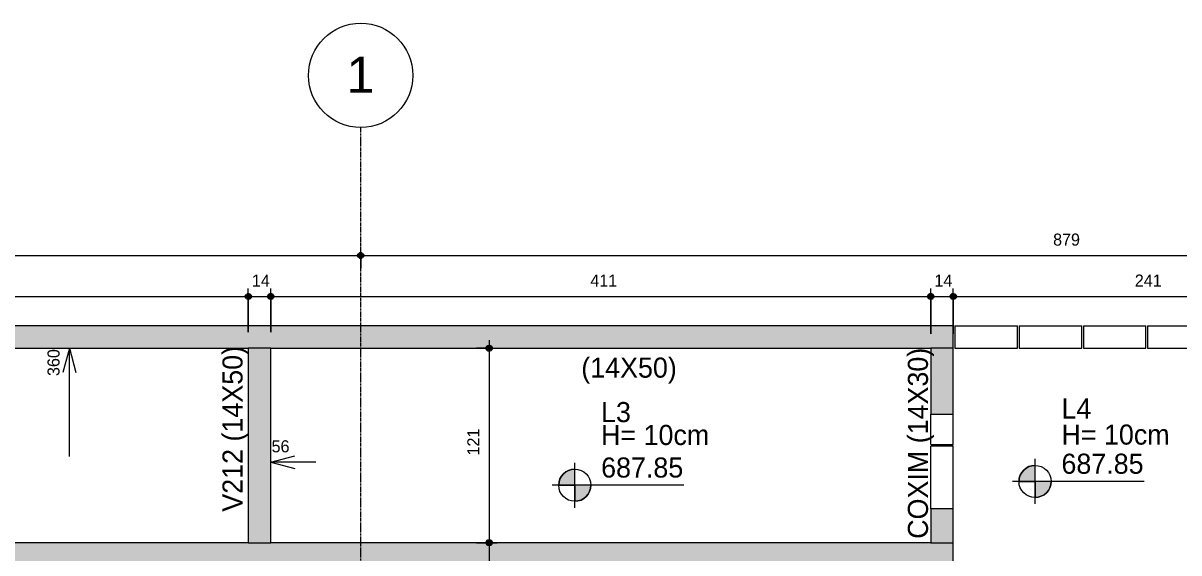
# Model space of a CAD drawing. Header units: centimetres. Extents: x 170 to 15941, y -2277 to 8860.
# Drawn here: x 6415 to 7135, y 663 to 993 of the extents above; entities that cross this region are included whole.
import ezdxf

# ---------------------------------------------------------------- set-up
doc = ezdxf.new("R2010")
doc.units = ezdxf.units.CM
doc.linetypes.add('Linha de eixo', pattern=[2.2225, 1.27, -0.3175, 0.3175, -0.3175])
for name, color, linetype, lineweight, true_color in [('A-ANNO-DIMS-1', 1, 'Continuous', 9, 0xff0000), ('A-DETL-GENF-1', 8, 'Continuous', 9, 0x808080), ('A-DETL-GENF-2', 9, 'Continuous', 9, 0xc0c0c0), ('A-DETL-GENF-3', 251, 'Continuous', 9, 0x515151)]:
    doc.layers.add(name, color=color, linetype=linetype, lineweight=lineweight, true_color=true_color)
for name, color, linetype, lineweight in [('A-ANNO-DIMS-50', 7, 'Continuous', 9), ('A-DETL-THIN', 7, 'Continuous', 9), ('G-ANNO-TEXT', 7, 'Continuous', 9), ('S-BEAM', 7, 'Continuous', 9), ('S-BEAM-1', 7, 'Continuous', 13), ('S-GRID-1', 7, 'Linha de eixo', 9), ('S-GRID-IDEN', 7, 'Continuous', 9)]:
    doc.layers.add(name, color=color, linetype=linetype, lineweight=lineweight)
doc.styles.add('Arial', font='arial.ttf', dxfattribs={"height": 22.5})
doc.styles.add('Bahnschrift_2', font='', dxfattribs={"height": 12.5})
doc.styles.add('Bahnschrift_7', font='', dxfattribs={"height": 7.5})
doc.styles.get('Bahnschrift_2').set_extended_font_data('Bahnschrift')
doc.styles.get('Bahnschrift_7').set_extended_font_data('Bahnschrift')
doc.dimstyles.new('COTA_ACUMULADA_1', dxfattribs={"dimscale": 30.48, "dimtxt": 8.33133, "dimasz": 0.049213, "dimexe": 0, "dimexo": 0.0625, "dimgap": 0.131234, "dimtad": 0, "dimjust": 2, "dimdec": 0, "dimzin": 0, "dimdsep": 46, "dimtxsty": 'Bahnschrift_7', "dimblk1": 'NONE', "dimblk2": 'OPEN30', "dimsah": 1, "dimcen": 0.09, "dimse1": 1, "dimsd1": 1, "dimazin": 0, "dimtfac": 1, "dimtdec": 4, "dimtix": 1, "dimtmove": 2, "dimatfit": 3, "dimfxl": 0, "dimfxlon": 1, "dimtvp": 1, "dimtolj": 1, "dimtzin": 0, "dimarcsym": 2})
doc.dimstyles.new('COTA_LINEAR', dxfattribs={"dimscale": 30.48, "dimtxt": 8.33133, "dimasz": 0.393701, "dimexe": 0.164042, "dimexo": 0.328084, "dimgap": 0.131234, "dimtad": 1, "dimdec": 0, "dimzin": 0, "dimdsep": 46, "dimtxsty": 'Bahnschrift_7', "dimblk1": 'DOTSMALL', "dimblk2": 'DOTSMALL', "dimsah": 1, "dimcen": 0.09, "dimdle": 0.164042, "dimazin": 0, "dimtfac": 1, "dimtdec": 4, "dimtix": 1, "dimtmove": 0, "dimatfit": 3, "dimfxl": 1, "dimtvp": 1, "dimtolj": 1, "dimtzin": 0, "dimarcsym": 2})

# ---------------------------------------------------------------- blocks, each defined once
blk = doc.blocks.new('LEONE - BLOCO CANALETA 14X39X2 - LEONE - BLOCO CANALETA 14X39X19-V10-FORMA DA COBERTURA')
at = {"layer": 'S-BEAM-1'}
for p, q in [((-19.5, 7), (-0.5, 7)), ((-19.5, 7), (-19.5, -7)), ((-19.5, -7), (-0.5, -7))]:
    blk.add_line(p, q, dxfattribs=at)
blk = doc.blocks.new('LEONE - BLOCO CANALETA 14X39X2 - LEONE - BLOCO CANALETA 14X39X19-V3-FORMA DA COBERTURA')
at = {"layer": 'S-BEAM-1'}
for p, q in [((-19.5, 7), (19.5, 7)), ((19.5, -7), (19.5, 7)), ((-19.5, -7), (19.5, -7))]:
    blk.add_line(p, q, dxfattribs=at)
blk = doc.blocks.new('LEONE - BLOCO CANALETA 14X39X2 - LEONE - BLOCO CANALETA 14X39X19-2679375-FORMA DA COBERTURA')
at = {"layer": 'S-BEAM-1'}
for p, q in [((-19.5, 7), (19.5, 7)), ((-19.5, 7), (-19.5, -7)), ((19.5, -7), (19.5, 7)), ((-19.5, -7), (19.5, -7))]:
    blk.add_line(p, q, dxfattribs=at)
blk = doc.blocks.new('Eixo - M_Cabeça da grade - Círculo-45800-FORMA DA COBERTURA')
at = {"layer": 'S-GRID-IDEN'}
blk.add_circle((0, 0), 0.65, dxfattribs=at)
blk = doc.blocks.new('DIMBLOCK4-FORMA DA COBERTURA')
at = {"layer": 'A-ANNO-DIMS-50', "lineweight": 35, "true_color": 0xff0000}
h = blk.add_hatch(color=1, dxfattribs=at)
edge = h.paths.add_edge_path()
edge.add_arc((6144.52, 822.48), 1.5, 0, 360)
h = blk.add_hatch(color=1, dxfattribs=at)
edge = h.paths.add_edge_path()
edge.add_arc((6555.52, 822.48), 1.5, 0, 360)
at = {"layer": 'A-ANNO-DIMS-50', "color": 1, "true_color": 0xff0000}
for p, q in [((6144.52, 799.24), (6144.52, 827.48)), ((6144.52, 822.48), (6555.52, 822.48)), ((6144.52, 822.48), (6144.52, 799.24)), ((6555.52, 800.24), (6555.52, 827.48)), ((6555.52, 822.48), (6555.52, 800.24))]:
    blk.add_line(p, q, dxfattribs=at)
at = {"layer": 'A-ANNO-DIMS-50', "color": 1, "lineweight": 35, "true_color": 0xff0000}
for centre in [(6144.52, 822.48), (6555.52, 822.48)]:
    blk.add_circle(centre, 1.5, dxfattribs=at)
at = {"layer": 'A-ANNO-DIMS-50', "color": 0, "insert": (6343.52, 836.13), "char_height": 7.5, "width": 15.6023, "attachment_point": 1, "line_spacing_factor": 1.009858, "style": 'Bahnschrift_7'}
blk.add_mtext('411', dxfattribs=at)
blk = doc.blocks.new('_DotSmall')
at = {"color": 0, "linetype": 'ByBlock', "const_width": 0.5}
blk.add_lwpolyline([(-0.0625, 0, 1), (0.0625, 0, 1)], format="xyb", close=True, dxfattribs=at)
blk = doc.blocks.new('DIMBLOCK5-FORMA DA COBERTURA')
at = {"layer": 'A-ANNO-DIMS-50', "lineweight": 35, "true_color": 0xff0000}
h = blk.add_hatch(color=1, dxfattribs=at)
edge = h.paths.add_edge_path()
edge.add_arc((6555.52, 822.48), 1.5, 0, 360)
h = blk.add_hatch(color=1, dxfattribs=at)
edge = h.paths.add_edge_path()
edge.add_arc((6569.52, 822.48), 1.5, 0, 360)
at = {"layer": 'A-ANNO-DIMS-50', "color": 1, "true_color": 0xff0000}
for p, q in [((6555.52, 800.24), (6555.52, 827.48)), ((6555.52, 822.48), (6569.52, 822.48)), ((6555.52, 822.48), (6555.52, 800.24)), ((6569.52, 800.24), (6569.52, 827.48)), ((6569.52, 822.48), (6569.52, 800.24))]:
    blk.add_line(p, q, dxfattribs=at)
at = {"layer": 'A-ANNO-DIMS-50', "color": 1, "lineweight": 35, "true_color": 0xff0000}
for centre in [(6555.52, 822.48), (6569.52, 822.48)]:
    blk.add_circle(centre, 1.5, dxfattribs=at)
at = {"layer": 'A-ANNO-DIMS-50', "color": 0, "insert": (6557.79, 836.13), "char_height": 7.5, "width": 11.3609, "attachment_point": 1, "line_spacing_factor": 1.009858, "style": 'Bahnschrift_7'}
blk.add_mtext('14', dxfattribs=at)
blk = doc.blocks.new('DIMBLOCK6-FORMA DA COBERTURA')
at = {"layer": 'A-ANNO-DIMS-50', "lineweight": 35, "true_color": 0xff0000}
h = blk.add_hatch(color=1, dxfattribs=at)
edge = h.paths.add_edge_path()
edge.add_arc((6569.52, 822.48), 1.5, 0, 360)
h = blk.add_hatch(color=1, dxfattribs=at)
edge = h.paths.add_edge_path()
edge.add_arc((6980.52, 822.48), 1.5, 0, 360)
at = {"layer": 'A-ANNO-DIMS-50', "color": 1, "true_color": 0xff0000}
for p, q in [((6569.52, 800.24), (6569.52, 827.48)), ((6569.52, 822.48), (6980.52, 822.48)), ((6569.52, 822.48), (6569.52, 800.24)), ((6980.52, 799.24), (6980.52, 827.48)), ((6980.52, 822.48), (6980.52, 799.24))]:
    blk.add_line(p, q, dxfattribs=at)
at = {"layer": 'A-ANNO-DIMS-50', "color": 1, "lineweight": 35, "true_color": 0xff0000}
for centre in [(6569.52, 822.48), (6980.52, 822.48)]:
    blk.add_circle(centre, 1.5, dxfattribs=at)
at = {"layer": 'A-ANNO-DIMS-50', "color": 0, "insert": (6768.52, 836.13), "char_height": 7.5, "width": 15.6023, "attachment_point": 1, "line_spacing_factor": 1.009858, "style": 'Bahnschrift_7'}
blk.add_mtext('411', dxfattribs=at)
blk = doc.blocks.new('DIMBLOCK7-FORMA DA COBERTURA')
at = {"layer": 'A-ANNO-DIMS-50', "lineweight": 35, "true_color": 0xff0000}
h = blk.add_hatch(color=1, dxfattribs=at)
edge = h.paths.add_edge_path()
edge.add_arc((6980.52, 822.48), 1.5, 0, 360)
h = blk.add_hatch(color=1, dxfattribs=at)
edge = h.paths.add_edge_path()
edge.add_arc((6994.52, 822.48), 1.5, 0, 360)
at = {"layer": 'A-ANNO-DIMS-50', "color": 1, "true_color": 0xff0000}
for p, q in [((6980.52, 799.24), (6980.52, 827.48)), ((6980.52, 822.48), (6994.52, 822.48)), ((6980.52, 822.48), (6980.52, 799.24)), ((6994.52, 799.24), (6994.52, 827.48)), ((6994.52, 822.48), (6994.52, 799.24))]:
    blk.add_line(p, q, dxfattribs=at)
at = {"layer": 'A-ANNO-DIMS-50', "color": 1, "lineweight": 35, "true_color": 0xff0000}
for centre in [(6980.52, 822.48), (6994.52, 822.48)]:
    blk.add_circle(centre, 1.5, dxfattribs=at)
at = {"layer": 'A-ANNO-DIMS-50', "color": 0, "insert": (6982.79, 836.13), "char_height": 7.5, "width": 11.3609, "attachment_point": 1, "line_spacing_factor": 1.009858, "style": 'Bahnschrift_7'}
blk.add_mtext('14', dxfattribs=at)
blk = doc.blocks.new('DIMBLOCK8-FORMA DA COBERTURA')
at = {"layer": 'A-ANNO-DIMS-50', "lineweight": 35, "true_color": 0xff0000}
h = blk.add_hatch(color=1, dxfattribs=at)
edge = h.paths.add_edge_path()
edge.add_arc((6994.52, 822.48), 1.5, 0, 360)
h = blk.add_hatch(color=1, dxfattribs=at)
edge = h.paths.add_edge_path()
edge.add_arc((7235.52, 822.48), 1.5, 0, 360)
at = {"layer": 'A-ANNO-DIMS-50', "color": 1, "true_color": 0xff0000}
for p, q in [((6994.52, 799.24), (6994.52, 827.48)), ((6994.52, 822.48), (7235.52, 822.48)), ((6994.52, 822.48), (6994.52, 799.24)), ((7235.52, 799.24), (7235.52, 827.48)), ((7235.52, 822.48), (7235.52, 799.24))]:
    blk.add_line(p, q, dxfattribs=at)
at = {"layer": 'A-ANNO-DIMS-50', "color": 1, "lineweight": 35, "true_color": 0xff0000}
for centre in [(6994.52, 822.48), (7235.52, 822.48)]:
    blk.add_circle(centre, 1.5, dxfattribs=at)
at = {"layer": 'A-ANNO-DIMS-50', "color": 0, "insert": (7107.57, 836.13), "char_height": 7.5, "width": 17.8745, "attachment_point": 1, "line_spacing_factor": 1.009858, "style": 'Bahnschrift_7'}
blk.add_mtext('241', dxfattribs=at)
blk = doc.blocks.new('DIMBLOCK16-FORMA DA COBERTURA')
at = {"layer": 'A-ANNO-DIMS-50', "lineweight": 35, "true_color": 0xff0000}
h = blk.add_hatch(color=1, dxfattribs=at)
edge = h.paths.add_edge_path()
edge.add_arc((5800.52, 847.97), 1.5, 0, 360)
h = blk.add_hatch(color=1, dxfattribs=at)
edge = h.paths.add_edge_path()
edge.add_arc((6625.52, 847.97), 1.5, 0, 360)
at = {"layer": 'A-ANNO-DIMS-50', "color": 1, "true_color": 0xff0000}
for p, q in [((5800.52, 814.24), (5800.52, 852.97)), ((6625.52, 840.09), (6625.52, 852.97)), ((5795.52, 847.97), (6625.52, 847.97)), ((5800.52, 847.97), (5800.52, 814.24)), ((6625.52, 847.97), (6625.52, 840.09))]:
    blk.add_line(p, q, dxfattribs=at)
at = {"layer": 'A-ANNO-DIMS-50', "color": 1, "lineweight": 35, "true_color": 0xff0000}
for centre in [(5800.52, 847.97), (6625.52, 847.97)]:
    blk.add_circle(centre, 1.5, dxfattribs=at)
at = {"layer": 'A-ANNO-DIMS-50', "color": 0, "insert": (6204.5, 861.61), "char_height": 7.5, "width": 20.4496, "attachment_point": 1, "line_spacing_factor": 1.009858, "style": 'Bahnschrift_7'}
blk.add_mtext('825', dxfattribs=at)
blk = doc.blocks.new('DIMBLOCK17-FORMA DA COBERTURA')
at = {"layer": 'A-ANNO-DIMS-50', "lineweight": 35, "true_color": 0xff0000}
h = blk.add_hatch(color=1, dxfattribs=at)
edge = h.paths.add_edge_path()
edge.add_arc((6625.52, 847.97), 1.5, 0, 360)
h = blk.add_hatch(color=1, dxfattribs=at)
edge = h.paths.add_edge_path()
edge.add_arc((7504.52, 847.97), 1.5, 0, 360)
at = {"layer": 'A-ANNO-DIMS-50', "color": 1, "true_color": 0xff0000}
for p, q in [((6625.52, 840.09), (6625.52, 852.97)), ((7504.52, 840.09), (7504.52, 852.97)), ((6625.52, 847.97), (7504.52, 847.97)), ((6625.52, 847.97), (6625.52, 840.09)), ((7504.52, 847.97), (7504.52, 840.09))]:
    blk.add_line(p, q, dxfattribs=at)
at = {"layer": 'A-ANNO-DIMS-50', "color": 1, "lineweight": 35, "true_color": 0xff0000}
for centre in [(6625.52, 847.97), (7504.52, 847.97)]:
    blk.add_circle(centre, 1.5, dxfattribs=at)
at = {"layer": 'A-ANNO-DIMS-50', "color": 0, "insert": (7056.69, 861.61), "char_height": 7.5, "width": 19.9952, "attachment_point": 1, "line_spacing_factor": 1.009858, "style": 'Bahnschrift_7'}
blk.add_mtext('879', dxfattribs=at)
blk = doc.blocks.new('DIMBLOCK199-FORMA DA COBERTURA')
at = {"layer": 'A-ANNO-DIMS-50', "lineweight": 35, "true_color": 0xff0000}
h = blk.add_hatch(color=1, dxfattribs=at)
edge = h.paths.add_edge_path()
edge.add_arc((6705.53, 790.24), 1.5, 0, 360)
h = blk.add_hatch(color=1, dxfattribs=at)
edge = h.paths.add_edge_path()
edge.add_arc((6705.53, 669.24), 1.5, 0, 360)
at = {"layer": 'A-ANNO-DIMS-50', "color": 1, "true_color": 0xff0000}
for p, q in [((6705.53, 795.24), (6705.53, 669.24)), ((6697.65, 790.24), (6710.53, 790.24)), ((6705.53, 790.24), (6697.65, 790.24)), ((6697.65, 669.24), (6710.53, 669.24)), ((6705.53, 669.24), (6697.65, 669.24))]:
    blk.add_line(p, q, dxfattribs=at)
at = {"layer": 'A-ANNO-DIMS-50', "color": 1, "lineweight": 35, "true_color": 0xff0000}
for centre in [(6705.53, 790.24), (6705.53, 669.24)]:
    blk.add_circle(centre, 1.5, dxfattribs=at)
at = {"layer": 'A-ANNO-DIMS-50', "color": 0, "insert": (6691.89, 723.5), "char_height": 7.5, "width": 14.9964, "attachment_point": 1, "rotation": 90, "line_spacing_factor": 1.009858, "style": 'Bahnschrift_7'}
blk.add_mtext('121', dxfattribs=at)
blk = doc.blocks.new('DIMBLOCK200-FORMA DA COBERTURA')
at = {"layer": 'A-ANNO-DIMS-50', "lineweight": 35, "true_color": 0xff0000}
h = blk.add_hatch(color=1, dxfattribs=at)
edge = h.paths.add_edge_path()
edge.add_arc((6705.53, 669.24), 1.5, 0, 360)
h = blk.add_hatch(color=1, dxfattribs=at)
edge = h.paths.add_edge_path()
edge.add_arc((6705.53, 604.71), 1.5, 0, 360)
at = {"layer": 'A-ANNO-DIMS-50', "color": 1, "true_color": 0xff0000}
for p, q in [((6697.65, 669.24), (6710.53, 669.24)), ((6705.53, 669.24), (6697.65, 669.24)), ((6705.53, 669.24), (6705.53, 604.71)), ((6600.02, 604.71), (6710.53, 604.71)), ((6705.53, 604.71), (6600.02, 604.71))]:
    blk.add_line(p, q, dxfattribs=at)
at = {"layer": 'A-ANNO-DIMS-50', "color": 1, "lineweight": 35, "true_color": 0xff0000}
for centre in [(6705.53, 669.24), (6705.53, 604.71)]:
    blk.add_circle(centre, 1.5, dxfattribs=at)
at = {"layer": 'A-ANNO-DIMS-50', "color": 0, "insert": (6691.89, 631.42), "char_height": 7.5, "width": 13.3301, "attachment_point": 1, "rotation": 90, "line_spacing_factor": 1.009858, "style": 'Bahnschrift_7'}
blk.add_mtext('65', dxfattribs=at)
blk = doc.blocks.new('DIMBLOCK288-FORMA DA COBERTURA')
at = {"layer": 'A-ANNO-DIMS-50', "color": 1, "true_color": 0xff0000}
for p, q in [((6569.52, 719.32), (6584.52, 723.34)), ((6569.52, 719.32), (6584.52, 715.3)), ((6597.52, 719.32), (6569.52, 719.32)), ((6569.52, 719.32), (6569.52, 719.32)), ((6569.52, 719.32), (6569.52, 719.32))]:
    blk.add_line(p, q, dxfattribs=at)
at = {"layer": 'A-ANNO-DIMS-50', "color": 0, "insert": (6570.02, 732.96), "char_height": 7.5, "width": 13.3301, "attachment_point": 1, "line_spacing_factor": 1.009858, "style": 'Bahnschrift_7'}
blk.add_mtext('56', dxfattribs=at)
blk = doc.blocks.new('_None')
blk = doc.blocks.new('_Open30')
at = {"color": 0, "linetype": 'ByBlock', "lineweight": -2}
for p, q in [((-1, 0.27), (0, 0)), ((0, 0), (-1, -0.27)), ((0, 0), (-1, 0))]:
    blk.add_line(p, q, dxfattribs=at)
blk = doc.blocks.new('DIMBLOCK289-FORMA DA COBERTURA')
at = {"layer": 'A-ANNO-DIMS-50', "color": 1, "true_color": 0xff0000}
for p, q in [((6144.52, 719.32), (6159.52, 723.34)), ((6144.52, 719.32), (6159.52, 715.3)), ((6194.52, 719.32), (6144.52, 719.32)), ((6144.52, 719.32), (6144.52, 719.32)), ((6144.52, 719.32), (6144.52, 719.32))]:
    blk.add_line(p, q, dxfattribs=at)
at = {"layer": 'A-ANNO-DIMS-50', "color": 0, "insert": (6145.02, 732.96), "char_height": 7.5, "width": 18.4804, "attachment_point": 1, "line_spacing_factor": 1.009858, "style": 'Bahnschrift_7'}
blk.add_mtext('481', dxfattribs=at)
blk = doc.blocks.new('DIMBLOCK290-FORMA DA COBERTURA')
at = {"layer": 'A-ANNO-DIMS-50', "color": 1, "true_color": 0xff0000}
for p, q in [((5814.52, 719.32), (5829.52, 723.34)), ((5814.52, 719.32), (5829.52, 715.3)), ((5860.23, 719.32), (5814.52, 719.32)), ((5814.52, 719.32), (5814.52, 719.32)), ((5814.52, 719.32), (5814.52, 719.32))]:
    blk.add_line(p, q, dxfattribs=at)
at = {"layer": 'A-ANNO-DIMS-50', "color": 0, "insert": (5815.02, 732.96), "char_height": 7.5, "width": 15.6023, "attachment_point": 1, "line_spacing_factor": 1.009858, "style": 'Bahnschrift_7'}
blk.add_mtext('811', dxfattribs=at)
blk = doc.blocks.new('DIMBLOCK338-FORMA DA COBERTURA')
at = {"layer": 'A-ANNO-DIMS-50', "color": 1, "true_color": 0xff0000}
for p, q in [((6444.14, 790.24), (6440.12, 775.24)), ((6444.14, 790.24), (6448.15, 775.24)), ((6444.14, 722.81), (6444.14, 790.24)), ((6444.14, 790.24), (6444.14, 790.24)), ((6444.14, 790.24), (6444.14, 790.24))]:
    blk.add_line(p, q, dxfattribs=at)
at = {"layer": 'A-ANNO-DIMS-50', "color": 0, "insert": (6430.49, 772.95), "char_height": 7.5, "width": 20.1467, "attachment_point": 1, "rotation": 90, "line_spacing_factor": 1.009858, "style": 'Bahnschrift_7'}
blk.add_mtext('360', dxfattribs=at)

msp = doc.modelspace()

# ---------------------------------------------------------------- hatches: boundary and pattern name
at = {"layer": 'A-DETL-GENF-1'}
h = msp.add_hatch(color=256, dxfattribs=at)
h.paths.add_polyline_path([(7806.91, -509.76), (7999.52, -509.76), (7999.52, -495.76), (7560.52, -495.76), (7560.52, -509.76), (7574.52, -509.76)])
h.paths.add_polyline_path([(6130.52, -509.76), (6984.52, -509.76), (6984.52, -495.76), (6130.52, -495.76)])
h.paths.add_polyline_path([(6970.52, -374.76), (6984.52, -374.76), (6984.52, -360.76), (6130.52, -360.76), (6130.52, -374.76), (6569.52, -374.76)])
h.paths.add_polyline_path([(7806.91, -374.76), (7999.52, -374.76), (7999.52, -360.76), (7560.52, -360.76), (7560.52, -374.76), (7574.52, -374.76)])
h.paths.add_polyline_path([(7574.52, -295.76), (7574.52, -281.76), (7225.52, -281.76), (7225.52, -295.76), (7560.52, -295.76)])
h.paths.add_polyline_path([(7574.52, 25.24), (7574.52, 39.24), (7365.52, 39.24), (7365.52, 25.24), (7370.52, 25.24)])
h.paths.add_polyline_path([(7560.52, 655.24), (7999.52, 655.24), (7999.52, 669.24), (7560.52, 669.24)])
h.paths.add_polyline_path([(6144.52, 655.24), (6994.52, 655.24), (6994.52, 669.24), (6130.52, 669.24), (6130.52, 655.24)])
h.paths.add_polyline_path([(7985.52, 790.24), (7999.52, 790.24), (7999.52, 804.24), (7560.52, 804.24), (7560.52, 790.24), (7806.91, 790.24)])
h.paths.add_polyline_path([(6130.52, 790.24), (6994.52, 790.24), (6994.52, 804.24), (6130.52, 804.24)])
msp.add_hatch(color=256, dxfattribs=at).paths.add_polyline_path([(6569.52, 669.24), (6569.52, 790.24), (6555.52, 790.24), (6555.52, 669.24)])
at = {"layer": 'A-DETL-GENF-2'}
h = msp.add_hatch(color=256, dxfattribs=at)
h.paths.add_polyline_path([(7560.52, -520.76), (7574.52, -520.76), (7574.52, -509.76), (7560.52, -509.76)])
h.paths.add_polyline_path([(6984.52, -495.76), (6984.52, -454.76), (6970.52, -454.76), (6970.52, -495.76)])
h.paths.add_polyline_path([(6144.52, -495.76), (6144.52, -454.76), (6130.52, -454.76), (6130.52, -495.76)])
h.paths.add_polyline_path([(7574.52, -495.76), (7574.52, -374.76), (7560.52, -374.76), (7560.52, -495.76)])
h.paths.add_polyline_path([(7999.52, -495.76), (7999.52, -454.76), (7985.52, -454.76), (7985.52, -495.76)])
h.paths.add_polyline_path([(6984.52, -395.76), (6984.52, -374.76), (6970.52, -374.76), (6970.52, -395.76)])
h.paths.add_polyline_path([(6130.52, -395.76), (6144.52, -395.76), (6144.52, -374.76), (6130.52, -374.76)])
h.paths.add_polyline_path([(7985.52, -395.76), (7999.52, -395.76), (7999.52, -374.76), (7985.52, -374.76)])
h.paths.add_polyline_path([(6130.52, -360.76), (6144.52, -360.76), (6144.52, -339.76), (6130.52, -339.76)])
h.paths.add_polyline_path([(6970.52, -360.76), (6984.52, -360.76), (6984.52, -339.76), (6970.52, -339.76)])
h.paths.add_polyline_path([(7999.52, -360.76), (7999.52, -339.73), (7985.52, -339.73), (7985.52, -360.76)])
h.paths.add_polyline_path([(7560.52, -360.76), (7574.52, -360.76), (7574.52, -295.76), (7560.52, -295.76), (7560.52, -357.84)])
h.paths.add_polyline_path([(7225.52, -315.26), (7239.52, -315.26), (7239.52, -295.76), (7225.52, -295.76), (7225.52, -304.87)])
h.paths.add_polyline_path([(7239.52, -281.76), (7239.52, -235.76), (7225.52, -235.76), (7225.52, -281.76)])
h.paths.add_polyline_path([(7560.52, -281.76), (7574.52, -281.76), (7574.52, -254.76), (7560.52, -254.76)])
h.paths.add_polyline_path([(6130.52, 634.24), (6144.52, 634.24), (6144.52, 655.24), (6130.52, 655.24)])
h.paths.add_polyline_path([(6994.52, 634.24), (6994.52, 655.24), (6980.52, 655.24), (6980.52, 634.24)])
h.paths.add_polyline_path([(6980.52, 669.24), (6994.52, 669.24), (6994.52, 690.24), (6980.52, 690.24)])
h.paths.add_polyline_path([(6130.52, 669.24), (6144.52, 669.24), (6144.52, 690.24), (6130.52, 690.24)])
h.paths.add_polyline_path([(6144.52, 749.24), (6144.52, 790.24), (6130.52, 790.24), (6130.52, 749.24)])
h.paths.add_polyline_path([(6994.52, 749.24), (6994.52, 790.24), (6980.52, 790.24), (6980.52, 749.24)])
h.paths.add_polyline_path([(7574.52, 749.24), (7574.52, 790.24), (7560.52, 790.24), (7560.52, 749.24)])
h.paths.add_polyline_path([(7999.52, 749.24), (7999.52, 790.24), (7985.52, 790.24), (7985.52, 749.24)])
at = {"layer": 'A-DETL-GENF-3'}
for points in [[(6750.16, 704.99), (6758.82, 704.99), (6758.82, 714.99), (6756.23, 714.65), (6753.82, 713.65), (6751.75, 712.06), (6750.16, 709.99), (6749.16, 707.58), (6748.82, 704.99)], [(7036.8, 707.35), (7045.46, 707.35), (7045.46, 717.35), (7042.87, 717.01), (7040.46, 716.01), (7038.39, 714.43), (7036.8, 712.35), (7035.8, 709.94), (7035.46, 707.35)], [(7045.46, 697.35), (7048.05, 697.7), (7050.46, 698.69), (7052.53, 700.28), (7054.12, 702.35), (7055.12, 704.77), (7055.46, 707.35), (7045.46, 707.35)], [(6758.82, 694.99), (6761.41, 695.33), (6763.82, 696.33), (6765.89, 697.92), (6767.48, 699.99), (6768.48, 702.4), (6768.82, 704.99), (6758.82, 704.99)]]:
    msp.add_hatch(color=256, dxfattribs=at).paths.add_polyline_path(points)

# ---------------------------------------------------------------- linework, layer by layer
at = {"layer": 'A-DETL-THIN'}
for p, q in [((6994.52, 804.24), (6130.52, 804.24)), ((6994.52, 790.24), (6994.52, 804.24)), ((6144.52, 790.24), (6555.52, 790.24)), ((6569.52, 790.24), (6555.52, 790.24)), ((6555.52, 790.24), (6555.52, 669.24)), ((6569.52, 790.24), (6980.52, 790.24)), ((6569.52, 669.24), (6569.52, 790.24)), ((6994.52, 790.24), (6980.52, 790.24)), ((6980.52, 790.24), (6980.52, 749.24)), ((6994.52, 749.24), (6994.52, 790.24)), ((6980.52, 749.24), (6994.52, 749.24)), ((7045.46, 693.35), (7045.46, 721.35)), ((7045.46, 693.35), (7045.46, 721.35)), ((6758.82, 690.99), (6758.82, 718.99)), ((6758.82, 704.99), (6758.82, 714.99)), ((7045.46, 707.35), (7045.46, 717.35)), ((7113.46, 707.35), (7031.46, 707.35)), ((7113.46, 707.35), (7031.46, 707.35)), ((7035.46, 707.35), (7045.46, 707.35)), ((7055.46, 707.35), (7045.46, 707.35)), ((7045.46, 707.35), (7045.46, 697.35)), ((6826.82, 704.99), (6744.82, 704.99)), ((6748.82, 704.99), (6758.82, 704.99)), ((6768.82, 704.99), (6758.82, 704.99)), ((6758.82, 704.99), (6758.82, 694.99)), ((6994.52, 690.24), (6980.52, 690.24)), ((6980.52, 690.24), (6980.52, 669.24)), ((6994.52, 669.24), (6994.52, 690.24)), ((6555.52, 669.24), (6144.52, 669.24)), ((6555.52, 669.24), (6569.52, 669.24)), ((6980.52, 669.24), (6569.52, 669.24)), ((6980.52, 669.24), (6994.52, 669.24)), ((6994.52, 655.24), (6994.52, 669.24))]:
    msp.add_line(p, q, dxfattribs=at)
for centre in [(6758.82, 704.99), (7045.46, 707.35), (7045.46, 707.35)]:
    msp.add_circle(centre, 10, dxfattribs=at)
for centre, start, end in [((6758.82, 704.99), 90, 180), ((7045.46, 707.35), 90, 180), ((7045.46, 707.35), 270, 360), ((6758.82, 704.99), 270, 360)]:
    msp.add_arc(centre, 10, start, end, dxfattribs=at)
at = {"layer": 'S-GRID-1'}
msp.add_line((6625.52, -679.8), (6625.52, 927.57), dxfattribs=at)

# ---------------------------------------------------------------- block references
at = {"layer": 'S-BEAM'}
for p in [(7015.02, 797.24), (7055.02, 797.24), (7095.02, 797.24), (7135.02, 797.24)]:
    msp.add_blockref('LEONE - BLOCO CANALETA 14X39X2 - LEONE - BLOCO CANALETA 14X39X19-2679375-FORMA DA COBERTURA', p, dxfattribs=at)
at = {"layer": 'S-BEAM', "rotation": 89.99999999999984}
for name, p in [('LEONE - BLOCO CANALETA 14X39X2 - LEONE - BLOCO CANALETA 14X39X19-V10-FORMA DA COBERTURA', (6987.52, 749.74)), ('LEONE - BLOCO CANALETA 14X39X2 - LEONE - BLOCO CANALETA 14X39X19-V3-FORMA DA COBERTURA', (6987.52, 709.74))]:
    msp.add_blockref(name, p, dxfattribs=at)
at = {"layer": 'S-GRID-IDEN', "xscale": 49.99999999999998, "yscale": 49.99999999999998, "zscale": 49.99999999999998}
msp.add_blockref('Eixo - M_Cabeça da grade - Círculo-45800-FORMA DA COBERTURA', (6625.52, 960.07), dxfattribs=at)

# ---------------------------------------------------------------- texts
at = {"layer": 'G-ANNO-TEXT', "char_height": 12.5, "attachment_point": 1, "rotation": 90, "style": 'Bahnschrift_2'}
for s, insert, width in [(' V212 (14X50)', (6539.44, 683.87), 121.4557), ('COXIM (14X30)', (6966.27, 671.64), 135.4852)]:
    msp.add_mtext(s, dxfattribs=dict(at, insert=insert, width=width))
at = {"layer": 'G-ANNO-TEXT', "char_height": 12.5, "attachment_point": 1, "style": 'Bahnschrift_2'}
for s, insert, width in [('(14X50)', (6762.89, 784.43), 68.9451), ('L3', (6775.2, 756.77), 23.2489), ('L4', (7061.9, 759.01), 24.0506), ('H= 10cm', (6775.2, 742.51), 76.962), ('H= 10cm', (7061.9, 742.76), 76.962), ('687.85', (6775.25, 722.27), 62.1308), ('687.85', (7061.9, 724.63), 62.1308)]:
    msp.add_mtext(s, dxfattribs=dict(at, insert=insert, width=width))

# ---------------------------------------------------------------- dimensions: what is measured, and where the dimension line sits
at = {"layer": 'A-ANNO-DIMS-1'}
for base, p1, p2, override, picture, middle in [((6625.52, 847.97), (5800.52, 804.24), (6625.52, 850.09), {"dimpost": '<>', "dimfxl": 826.272897}, 'DIMBLOCK16-FORMA DA COBERTURA', (6213.02, 855.8)), ((7504.52, 847.97), (6625.52, 850.09), (7504.52, 850.09), {"dimpost": '<>', "dimfxl": 879}, 'DIMBLOCK17-FORMA DA COBERTURA', (7065.02, 855.8)), ((6555.52, 822.48), (6144.52, 789.24), (6555.52, 790.24), {"dimpost": '<>', "dimfxl": 411.001217}, 'DIMBLOCK4-FORMA DA COBERTURA', (6350.02, 830.23)), ((6569.52, 822.48), (6555.52, 790.24), (6569.52, 790.24), {"dimpost": '<>', "dimfxl": 14}, 'DIMBLOCK5-FORMA DA COBERTURA', (6562.52, 830.23)), ((6980.52, 822.48), (6569.52, 790.24), (6980.52, 789.24), {"dimpost": '<>', "dimfxl": 411.001217}, 'DIMBLOCK6-FORMA DA COBERTURA', (6775.02, 830.23)), ((6994.52, 822.48), (6980.52, 789.24), (6994.52, 789.24), {"dimpost": '<>', "dimfxl": 14}, 'DIMBLOCK7-FORMA DA COBERTURA', (6987.52, 830.23)), ((7235.52, 822.48), (6994.52, 789.24), (7235.52, 789.24), {"dimpost": '<>', "dimfxl": 241}, 'DIMBLOCK8-FORMA DA COBERTURA', (7115.02, 830.27))]:
    dim = msp.add_linear_dim(base=base, p1=p1, p2=p2, dimstyle='COTA_LINEAR', override=override, dxfattribs=at)
    dim.commit()
    dim.dimension.update_dxf_attribs({"geometry": picture, "text_midpoint": middle})
dim = msp.add_linear_dim(base=(6444.14, 790.24), p1=(6444.14, 430.24), p2=(6444.14, 790.24), angle=90, dimstyle='COTA_ACUMULADA_1', override={"dimpost": '<>', "dimfxl": 359.998999}, dxfattribs=at)
dim.commit()
dim.dimension.update_dxf_attribs({"geometry": 'DIMBLOCK338-FORMA DA COBERTURA', "text_midpoint": (6435.49, 783.03), "dimtype": 160, "text_rotation": 90})
for base, p1, p2, override, picture, middle in [((6705.53, 669.24), (6707.65, 790.24), (6707.65, 669.24), {"dimpost": '<>', "dimfxl": 121}, 'DIMBLOCK199-FORMA DA COBERTURA', (6697.74, 729.74)), ((6705.53, 604.71), (6707.65, 669.24), (6590.02, 604.71), {"dimpost": '<>', "dimfxl": 134.171179}, 'DIMBLOCK200-FORMA DA COBERTURA', (6697.74, 636.98))]:
    dim = msp.add_linear_dim(base=base, p1=p1, p2=p2, angle=90, dimstyle='COTA_LINEAR', override=override, dxfattribs=at)
    dim.commit()
    dim.dimension.update_dxf_attribs({"geometry": picture, "text_midpoint": middle})
for base, p2, override, picture, middle in [((5814.52, 719.32), (5814.52, 719.32), {"dimpost": '<>', "dimfxl": 811}, 'DIMBLOCK290-FORMA DA COBERTURA', (5822.82, 727.96)), ((6144.52, 719.32), (6144.52, 719.32), {"dimpost": '<>', "dimfxl": 481}, 'DIMBLOCK289-FORMA DA COBERTURA', (6154.26, 727.96)), ((6569.52, 719.32), (6569.52, 719.32), {"dimpost": '<>', "dimfxl": 56}, 'DIMBLOCK288-FORMA DA COBERTURA', (6576.69, 727.96))]:
    dim = msp.add_linear_dim(base=base, p1=(6625.52, 719.32), p2=p2, dimstyle='COTA_ACUMULADA_1', override=override, dxfattribs=at)
    dim.commit()
    dim.dimension.update_dxf_attribs({"geometry": picture, "text_midpoint": middle, "dimtype": 160})

# ---------------------------------------------------------------- next in the draw order: texts
at = {"layer": 'S-GRID-IDEN', "insert": (6616.59, 971.7), "char_height": 22.5, "width": 21.2447, "attachment_point": 1, "style": 'Arial', "bg_fill": 3, "box_fill_scale": 1.25, "bg_fill_color": 9, "bg_fill_true_color": 13158600, "bg_fill_transparency": 0}
msp.add_mtext('1', dxfattribs=at)

doc.saveas('drawing.dxf')
